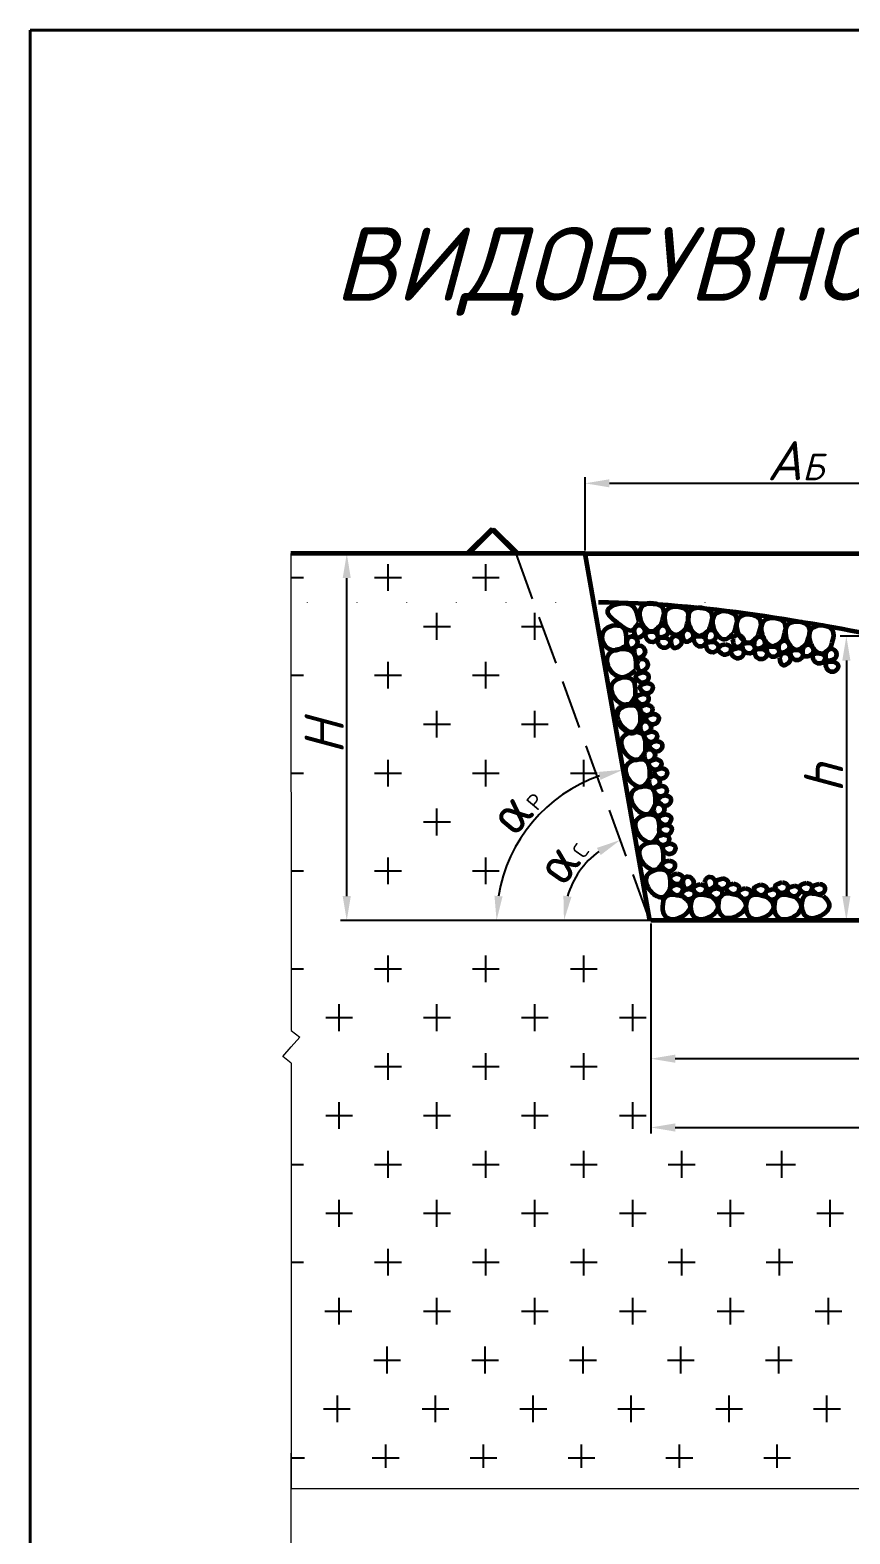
# Paper-space layout 'Layout1' of a CAD drawing. Header units: millimetres. Extents: x 18 to 680, y 9 to 831.
# Drawn here: x 17.6 to 185.1, y 523.8 to 831.3 of the extents above; entities that cross this region are included whole.
import ezdxf

# ---------------------------------------------------------------- set-up
doc = ezdxf.new("R2010")
doc.units = ezdxf.units.MM
doc.header["$LTSCALE"] = 2
doc.header["$PDMODE"] = 32
doc.header["$PDSIZE"] = 0.3
doc.linetypes.add('gost5', pattern=[7, 5, -2, 0])
doc.layers.add('вдб', color=7, linetype='Continuous', lineweight=40)
doc.dimstyles.new('ISO-25', dxfattribs={"dimtxt": 2.5, "dimasz": 2.5, "dimexe": 1.25, "dimexo": 0.625, "dimtad": 1, "dimtxsty": 'Standard', "dimcen": 2.5, "dimadec": 0, "dimazin": 0, "dimtfac": 1, "dimtmove": 0, "dimatfit": 3, "dimfxl": 1, "dimarcsym": 0})

# ---------------------------------------------------------------- blocks, each defined once
blk = doc.blocks.new('*D175')
at = {"color": 0, "lineweight": -2, "transparency": 16777216}
for p, q in [((130.96, 724.9), (130.96, 739.9)), ((135.96, 738.65), (211.96, 738.65)), ((216.96, 724.9), (216.96, 739.9))]:
    blk.add_line(p, q, dxfattribs=at)
at = {"color": 0, "transparency": 16777216}
for points in [[(135.96, 739.48), (135.96, 737.82), (130.96, 738.65)], [(211.96, 739.48), (211.96, 737.82), (216.96, 738.65)]]:
    blk.add_solid(points, dxfattribs=at)
at = {"layer": 'Defpoints', "color": 0, "transparency": 16777216}
for p in [(216.96, 738.65), (130.96, 724.27), (216.96, 724.27)]:
    blk.add_point(p, dxfattribs=at)
at = {"color": 0, "transparency": 16777216, "insert": (173.96, 743.27), "char_height": 8, "attachment_point": 5}
blk.add_mtext('{\\fISOCPEUR|b0|i1|c204|p34;А\\H0.68x;Б}', dxfattribs=at)
blk = doc.blocks.new('*D176')
at = {"color": 0, "lineweight": -2, "transparency": 16777216}
for p, q in [((191.37, 707.39), (183.11, 707.39)), ((184.36, 702.39), (184.36, 654.27)), ((191.37, 649.27), (183.11, 649.27))]:
    blk.add_line(p, q, dxfattribs=at)
at = {"color": 0, "transparency": 16777216}
for points in [[(183.53, 702.39), (185.19, 702.39), (184.36, 707.39)], [(183.53, 654.27), (185.19, 654.27), (184.36, 649.27)]]:
    blk.add_solid(points, dxfattribs=at)
at = {"layer": 'Defpoints', "color": 0, "transparency": 16777216}
for p in [(192, 707.39), (184.36, 649.27), (192, 649.27)]:
    blk.add_point(p, dxfattribs=at)
at = {"color": 0, "transparency": 16777216, "insert": (179.73, 678.33), "char_height": 8, "attachment_point": 5, "rotation": 90}
blk.add_mtext('{\\fISOCPEUR|b0|i1|c0|p34;h}', dxfattribs=at)
blk = doc.blocks.new('*D182')
at = {"color": 0, "lineweight": -2, "transparency": 16777216}
blk.add_line((115.64, 649.27), (111.64, 649.27), dxfattribs=at)
blk.add_arc((144.19, 649.27), 31.3, 109.1633, 170.8367, dxfattribs=at)
at = {"color": 0, "transparency": 16777216}
for points in [[(133.7, 679.64), (134.12, 678.03), (138.75, 680.09)], [(114.12, 654.19), (112.46, 654.32), (112.89, 649.27)]]:
    blk.add_solid(points, dxfattribs=at)
at = {"layer": 'Defpoints', "color": 0, "transparency": 16777216}
for p in [(130.96, 724.27), (125.5, 674.37), (116.27, 649.27), (144.19, 649.27), (144.19, 649.27)]:
    blk.add_point(p, dxfattribs=at)
at = {"color": 0, "transparency": 16777216, "insert": (116.67, 672.36), "char_height": 8, "attachment_point": 5, "rotation": 50}
blk.add_mtext('{\\fISOCPEUR|b0|i0|c204|p34;α\\H0.4063x;Р}', dxfattribs=at)
blk = doc.blocks.new('*D183')
at = {"color": 0, "lineweight": -2, "transparency": 16777216}
blk.add_arc((144.19, 649.27), 17.53, 126.3983, 163.6017, dxfattribs=at)
at = {"color": 0, "transparency": 16777216}
for points in [[(133.39, 664.11), (134.18, 662.65), (138.19, 665.74)], [(128.2, 654.1), (126.55, 654.34), (126.66, 649.27)]]:
    blk.add_solid(points, dxfattribs=at)
at = {"layer": 'Defpoints', "color": 0, "transparency": 16777216}
for p in [(116.89, 724.27), (132.16, 662.02), (116.27, 649.27), (144.19, 649.27), (144.19, 649.27)]:
    blk.add_point(p, dxfattribs=at)
at = {"color": 0, "transparency": 16777216, "insert": (126.04, 661.98), "char_height": 8, "attachment_point": 5, "rotation": 55}
blk.add_mtext('{\\fISOCPEUR|b0|i0|c204|p34;α\\fISOCPEUR|b0|i0|c0|p34;\\H0.4x;C}', dxfattribs=at)
blk = doc.blocks.new('*D181')
at = {"color": 0, "lineweight": -2, "transparency": 16777216}
for p, q in [((130.34, 724.27), (81.03, 724.27)), ((82.28, 654.27), (82.28, 719.27)), ((171.48, 649.27), (81.03, 649.27))]:
    blk.add_line(p, q, dxfattribs=at)
at = {"color": 0, "transparency": 16777216}
for points in [[(81.45, 719.27), (83.11, 719.27), (82.28, 724.27)], [(81.45, 654.27), (83.11, 654.27), (82.28, 649.27)]]:
    blk.add_solid(points, dxfattribs=at)
at = {"layer": 'Defpoints', "color": 0, "transparency": 16777216}
for p in [(82.28, 724.27), (130.96, 724.27), (172.11, 649.27)]:
    blk.add_point(p, dxfattribs=at)
at = {"color": 0, "transparency": 16777216, "insert": (77.66, 686.77), "char_height": 8, "attachment_point": 5, "rotation": 90}
blk.add_mtext('{\\fISOCPEUR|b0|i1|c0|p34;H}', dxfattribs=at)
blk = doc.blocks.new('*D177')
at = {"color": 0, "lineweight": -2, "transparency": 16777216}
for p, q in [((144.4, 648.65), (144.4, 619.76)), ((343.52, 648.65), (343.52, 619.76)), ((338.52, 621.01), (149.4, 621.01))]:
    blk.add_line(p, q, dxfattribs=at)
at = {"color": 0, "transparency": 16777216}
for points in [[(149.4, 621.84), (149.4, 620.18), (144.4, 621.01)], [(338.52, 621.84), (338.52, 620.18), (343.52, 621.01)]]:
    blk.add_solid(points, dxfattribs=at)
at = {"layer": 'Defpoints', "color": 0, "transparency": 16777216}
for p in [(144.4, 649.27), (343.52, 649.27), (144.4, 621.01)]:
    blk.add_point(p, dxfattribs=at)
at = {"color": 0, "transparency": 16777216, "insert": (233.68, 625.64), "char_height": 8, "attachment_point": 5}
blk.add_mtext('{\\fISOCPEUR|b0|i1|c204|p34;Б}', dxfattribs=at)
blk = doc.blocks.new('*D185')
at = {"color": 0, "lineweight": -2, "transparency": 16777216}
for p, q in [((144.4, 648.02), (144.4, 605.7)), ((452.6, 648.65), (452.6, 605.7)), ((149.4, 606.95), (447.6, 606.95))]:
    blk.add_line(p, q, dxfattribs=at)
at = {"color": 0, "transparency": 16777216}
for points in [[(149.4, 607.78), (149.4, 606.11), (144.4, 606.95)], [(447.6, 607.78), (447.6, 606.11), (452.6, 606.95)]]:
    blk.add_solid(points, dxfattribs=at)
at = {"layer": 'Defpoints', "color": 0, "transparency": 16777216}
for p in [(452.6, 649.27), (144.4, 648.65), (452.6, 606.95)]:
    blk.add_point(p, dxfattribs=at)
at = {"color": 0, "transparency": 16777216, "insert": (298.5, 612.77), "char_height": 8, "attachment_point": 5}
blk.add_mtext('{\\fISOCPEUR|b0|i1|c204|p34;Шр}', dxfattribs=at)

psp = doc.layouts.get("Layout1")

# ---------------------------------------------------------------- linework, layer by layer
at = {"color": 0, "lineweight": 60}
for p, q in [((111.8897, 729.27), (106.8897, 724.27)), ((112.2073, 729.27), (107.2073, 724.27)), ((111.8897, 729.27), (116.8897, 724.27)), ((112.2073, 729.27), (117.2073, 724.27)), ((130.9629, 724.27), (70.8771, 724.27)), ((130.9629, 724.27), (216.9629, 724.27)), ((144.1875, 649.27), (130.9629, 724.27)), ((452.5954, 649.2701), (144.4018, 649.2701))]:
    psp.add_line(p, q, dxfattribs=at)
at = {"color": 0, "lineweight": 20}
for p, q in [((70.8771, 724.27), (70.9272, 626.7792)), ((74.2309, 714.2326), (74.2309, 714.2701)), ((84.3909, 714.2326), (84.3909, 714.2701)), ((94.5509, 714.2326), (94.5509, 714.2701)), ((104.7109, 714.2326), (104.7109, 714.2701)), ((114.8709, 714.2326), (114.8709, 714.2701)), ((125.0309, 714.2326), (125.0309, 714.2701)), ((135.1909, 714.2326), (135.1909, 714.2701)), ((145.3509, 714.2326), (145.3509, 714.2701)), ((155.5109, 714.2326), (155.5109, 714.2701)), ((144.1875, 649.27), (110.5759, 649.27)), ((144.1875, 649.27), (344.1875, 649.27)), ((70.9272, 626.7792), (72.6613, 625.4091)), ((72.6613, 625.4091), (70.9272, 623.4391)), ((69.1931, 621.4691), (70.9272, 623.4391)), ((70.9272, 620.0989), (69.1931, 621.4691)), ((70.9272, 620.0989), (70.9272, 533.0359)), ((70.9291, 420.6328), (70.927, 540.363)), ((305.2902, 533.0359), (70.9272, 533.0359))]:
    psp.add_line(p, q, dxfattribs=at)
at = {"color": 0, "linetype": 'gost5'}
psp.add_line((144.1875, 649.27), (116.8897, 724.27), dxfattribs=at)
at = {"color": 0}
for p, q in [((90.7164, 716.6657), (90.7164, 722.1427)), ((110.7164, 716.6657), (110.7164, 722.1427)), ((70.8771, 719.4042), (73.4549, 719.4042)), ((87.978, 719.4042), (93.4549, 719.4042)), ((107.978, 719.4042), (113.4549, 719.4042)), ((100.7164, 706.6657), (100.7164, 712.1427)), ((120.7164, 706.6657), (120.7164, 712.1427)), ((97.978, 709.4042), (103.4549, 709.4042)), ((117.978, 709.4042), (122.3004, 709.4042)), ((90.7164, 696.6657), (90.7164, 702.1427)), ((110.7164, 696.6657), (110.7164, 702.1427)), ((70.8771, 699.4042), (73.4549, 699.4042)), ((87.978, 699.4042), (93.4549, 699.4042)), ((107.978, 699.4042), (113.4549, 699.4042)), ((100.7164, 686.6657), (100.7164, 692.1427)), ((120.7164, 686.6657), (120.7164, 692.1427)), ((97.978, 689.4042), (103.4549, 689.4042)), ((117.978, 689.4042), (123.4549, 689.4042)), ((90.7164, 676.6657), (90.7164, 682.1427)), ((110.7164, 676.6657), (110.7164, 682.1427)), ((130.7164, 676.6657), (130.7164, 682.1427)), ((70.8771, 679.4042), (73.4549, 679.4042)), ((87.978, 679.4042), (93.4549, 679.4042)), ((107.978, 679.4042), (113.4549, 679.4042)), ((127.978, 679.4042), (133.4549, 679.4042)), ((100.7164, 666.6657), (100.7164, 672.1427)), ((97.978, 669.4042), (103.4549, 669.4042)), ((90.7164, 656.6657), (90.7164, 662.1427)), ((110.7164, 656.6657), (110.7164, 662.1427)), ((70.8771, 659.4042), (73.4549, 659.4042)), ((87.978, 659.4042), (93.4549, 659.4042)), ((107.978, 659.4042), (113.4549, 659.4042)), ((172.1095, 649.27), (144.1875, 649.27)), ((90.7164, 636.6657), (90.7164, 642.1427)), ((110.7164, 636.6657), (110.7164, 642.1427)), ((130.7164, 636.6657), (130.7164, 642.1427)), ((70.8771, 639.4042), (73.4549, 639.4042)), ((87.978, 639.4042), (93.4549, 639.4042)), ((107.978, 639.4042), (113.4549, 639.4042)), ((127.978, 639.4042), (133.4549, 639.4042)), ((80.7164, 626.6657), (80.7164, 632.1427)), ((100.7164, 626.6657), (100.7164, 632.1427)), ((120.7164, 626.6657), (120.7164, 632.1427)), ((140.7164, 626.6657), (140.7164, 632.1427)), ((77.978, 629.4042), (83.4549, 629.4042)), ((97.978, 629.4042), (103.4549, 629.4042)), ((117.978, 629.4042), (123.4549, 629.4042)), ((137.978, 629.4042), (143.4549, 629.4042)), ((90.7164, 616.6657), (90.7164, 622.1427)), ((90.7164, 616.6657), (90.7164, 622.1427)), ((110.7164, 616.6657), (110.7164, 622.1427)), ((110.7164, 616.6657), (110.7164, 622.1427)), ((130.7164, 616.6657), (130.7164, 622.1427)), ((130.7164, 616.6657), (130.7164, 622.1427)), ((87.978, 619.4042), (93.4549, 619.4042)), ((107.978, 619.4042), (113.4549, 619.4042)), ((127.978, 619.4042), (133.4549, 619.4042)), ((80.7164, 606.6657), (80.7164, 612.1427)), ((100.7164, 606.6657), (100.7164, 612.1427)), ((120.7164, 606.6657), (120.7164, 612.1427)), ((140.7164, 606.6657), (140.7164, 612.1427)), ((77.978, 609.4042), (83.4549, 609.4042)), ((97.978, 609.4042), (103.4549, 609.4042)), ((117.978, 609.4042), (123.4549, 609.4042)), ((137.978, 609.4042), (143.4549, 609.4042)), ((90.7164, 596.6657), (90.7164, 602.1427)), ((110.7164, 596.6657), (110.7164, 602.1427)), ((130.7164, 596.6657), (130.7164, 602.1427)), ((150.7164, 596.6657), (150.7164, 602.1427)), ((171.1984, 596.6657), (171.1984, 602.1427)), ((70.8771, 599.4042), (73.4549, 599.4042)), ((87.978, 599.4042), (93.4549, 599.4042)), ((107.978, 599.4042), (113.4549, 599.4042)), ((127.978, 599.4042), (133.4549, 599.4042)), ((147.978, 599.4042), (153.4549, 599.4042)), ((167.978, 599.4042), (173.4549, 599.4042)), ((168.4599, 599.4042), (173.9368, 599.4042)), ((80.7164, 586.6657), (80.7164, 592.1427)), ((100.7164, 586.6657), (100.7164, 592.1427)), ((120.7164, 586.6657), (120.7164, 592.1427)), ((140.7164, 586.6657), (140.7164, 592.1427)), ((160.7164, 586.6657), (160.7164, 592.1427)), ((160.7164, 586.6657), (160.7164, 592.1427)), ((181.0377, 586.6657), (181.0377, 592.1427)), ((77.978, 589.4042), (83.4549, 589.4042)), ((97.978, 589.4042), (103.4549, 589.4042)), ((117.978, 589.4042), (123.4549, 589.4042)), ((137.978, 589.4042), (143.4549, 589.4042)), ((157.978, 589.4042), (163.4549, 589.4042)), ((157.978, 589.4042), (163.4549, 589.4042)), ((178.2993, 589.4042), (183.7762, 589.4042)), ((90.7164, 576.6657), (90.7164, 582.1427)), ((110.7164, 576.6657), (110.7164, 582.1427)), ((130.7164, 576.6657), (130.7164, 582.1427)), ((150.7164, 576.6657), (150.7164, 582.1427)), ((150.7164, 576.6657), (150.7164, 582.1427)), ((170.7164, 576.6657), (170.7164, 582.1427)), ((70.8771, 579.4042), (73.4549, 579.4042)), ((87.978, 579.4042), (93.4549, 579.4042)), ((107.978, 579.4042), (113.4549, 579.4042)), ((127.978, 579.4042), (133.4549, 579.4042)), ((147.978, 579.4042), (153.4549, 579.4042)), ((147.978, 579.4042), (153.4549, 579.4042)), ((167.978, 579.4042), (173.4549, 579.4042)), ((80.7164, 566.6657), (80.7164, 572.1427)), ((100.7164, 566.6657), (100.7164, 572.1427)), ((120.7164, 566.6657), (120.7164, 572.1427)), ((140.7164, 566.6657), (140.7164, 572.1427)), ((160.7164, 566.6657), (160.7164, 572.1427)), ((180.7164, 566.6657), (180.7164, 572.1427)), ((77.8173, 569.4042), (83.2943, 569.4042)), ((97.978, 569.4042), (103.4549, 569.4042)), ((117.978, 569.4042), (123.4549, 569.4042)), ((137.978, 569.4042), (143.4549, 569.4042)), ((157.978, 569.4042), (163.4549, 569.4042)), ((177.978, 569.4042), (183.4549, 569.4042)), ((90.5558, 556.6657), (90.5558, 562.1427)), ((110.5558, 556.6657), (110.5558, 562.1427)), ((130.5558, 556.6657), (130.5558, 562.1427)), ((150.5558, 556.6657), (150.5558, 562.1427)), ((170.5558, 556.6657), (170.5558, 562.1427)), ((87.8173, 559.4042), (93.2943, 559.4042)), ((107.8173, 559.4042), (113.2943, 559.4042)), ((127.8173, 559.4042), (133.2943, 559.4042)), ((147.8173, 559.4042), (153.2943, 559.4042)), ((167.8173, 559.4042), (173.2943, 559.4042)), ((80.3951, 546.6657), (80.3951, 552.1427)), ((100.3951, 546.6657), (100.3951, 552.1427)), ((120.3951, 546.6657), (120.3951, 552.1427)), ((140.3951, 546.6657), (140.3951, 552.1427)), ((160.3951, 546.6657), (160.3951, 552.1427)), ((180.3951, 546.6657), (180.3951, 552.1427)), ((77.496, 549.4042), (82.973, 549.4042)), ((97.6567, 549.4042), (103.1336, 549.4042)), ((117.6567, 549.4042), (123.1336, 549.4042)), ((137.6567, 549.4042), (143.1336, 549.4042)), ((157.6567, 549.4042), (163.1336, 549.4042)), ((177.6567, 549.4042), (183.1336, 549.4042)), ((90.2345, 537.3652), (90.2345, 542.1427)), ((110.2345, 537.3652), (110.2345, 542.1427)), ((130.2345, 537.3652), (130.2345, 542.1427)), ((150.2345, 537.3652), (150.2345, 542.1427)), ((170.2345, 537.3652), (170.2345, 542.1427)), ((70.8771, 539.4042), (73.6155, 539.4042)), ((87.496, 539.4042), (92.973, 539.4042)), ((107.496, 539.4042), (112.973, 539.4042)), ((127.496, 539.4042), (132.973, 539.4042)), ((147.496, 539.4042), (152.973, 539.4042)), ((167.496, 539.4042), (172.973, 539.4042))]:
    psp.add_line(p, q, dxfattribs=at)
at = {"color": 0, "lineweight": 60}
psp.add_open_spline([(308.7995, 669.8769), (261.9865, 694.8705), (207.6558, 704.049), (155.5109, 714.2326), (133.7076, 714.2701)], degree=3, knots=[57.54126423, 57.54126423, 57.54126423, 57.54126423, 128.11048487, 174.0519789, 174.0519789, 174.0519789, 174.0519789], dxfattribs=at)
for points in [[(142.0218, 710.3288), (140.145, 713.8606), (135.5629, 712.6346), (138.0481, 709.786), (140.5657, 708.6104), (141.9414, 710.2035)], [(146.434, 709.5921), (146.7773, 713.2616), (142.7965, 713.6341), (142.4826, 710.279), (144.5256, 708.3957), (146.3194, 709.497)], [(151.4881, 708.878), (151.8314, 712.5475), (147.8507, 712.92), (147.5368, 709.5649), (149.5797, 707.6816), (151.3735, 708.7829)], [(156.2963, 708.6811), (156.6396, 712.3507), (152.6589, 712.7231), (152.345, 709.3681), (154.3879, 707.4848), (156.1817, 708.5861)], [(161.3505, 707.967), (161.6938, 711.6366), (157.713, 712.009), (157.3992, 708.654), (159.4421, 706.7707), (161.2359, 707.872)], [(166.2416, 707.2733), (166.5849, 710.9429), (162.6041, 711.3153), (162.2902, 707.9602), (164.3332, 706.0769), (166.127, 707.1783)], [(171.2957, 706.5592), (171.639, 710.2288), (167.6583, 710.6012), (167.3444, 707.2462), (169.3873, 705.3628), (171.1811, 706.4642)], [(176.2067, 705.8296), (176.55, 709.4991), (172.5693, 709.8716), (172.2554, 706.5165), (174.2984, 704.6332), (176.0922, 705.7345)], [(139.4067, 705.6227), (138.6218, 709.2237), (134.7153, 708.3722), (135.433, 705.0799), (137.3057, 704.5649), (139.3263, 705.4974)], [(139.4796, 706.294), (140.1311, 704.7938), (141.6796, 706.0817), (140.4507, 707.3692), (139.8779, 707.105), (139.4796, 706.294)], [(140.9765, 708.5649), (141.628, 707.0648), (143.1765, 708.3526), (141.9476, 709.6401), (141.3748, 709.3759), (140.9765, 708.5649)], [(144.9926, 708.3268), (143.3915, 707.9928), (144.3389, 706.2155), (145.8488, 707.1581), (145.706, 707.7725), (144.9926, 708.3268)], [(145.8293, 708.8727), (145.9955, 707.2456), (147.8614, 708.0037), (147.0805, 709.6031), (146.4546, 709.5248), (145.8293, 708.8727)], [(148.5126, 706.4488), (149.1641, 704.9487), (150.7126, 706.2365), (149.4837, 707.524), (148.9109, 707.2598), (148.5126, 706.4488)], [(150.887, 707.7391), (151.5385, 706.239), (153.087, 707.5268), (151.858, 708.8144), (151.2853, 708.5501), (150.887, 707.7391)], [(154.8549, 707.4159), (153.2539, 707.0819), (154.2013, 705.3046), (155.7111, 706.2471), (155.5684, 706.8616), (154.8549, 707.4159)], [(155.6916, 707.9617), (155.8579, 706.3347), (157.7238, 707.0927), (156.9429, 708.6921), (156.3169, 708.6139), (155.6916, 707.9617)], [(161.1841, 706.6392), (161.8356, 705.1391), (163.3841, 706.427), (162.1551, 707.7145), (161.5824, 707.4502), (161.1841, 706.6392)], [(165.6369, 706.5539), (165.8031, 704.9269), (167.669, 705.6849), (166.8881, 707.2843), (166.2622, 707.2061), (165.6369, 706.5539)], [(181.1022, 705.0441), (181.4455, 708.7136), (177.4648, 709.0861), (177.1509, 705.731), (179.1938, 703.8477), (180.9876, 704.949)], [(141.3861, 700.5933), (140.6012, 704.1944), (135.6636, 703.4948), (136.3735, 700.1393), (138.729, 699.0423), (141.3058, 700.468)], [(141.0282, 704.4359), (141.6797, 702.9358), (143.2281, 704.2236), (141.9992, 705.5112), (141.4264, 705.2469), (141.0282, 704.4359)], [(147.4892, 707.1205), (145.8881, 706.7865), (146.8355, 705.0092), (148.3453, 705.9518), (148.2026, 706.5662), (147.4892, 707.1205)], [(157.3515, 706.2096), (155.7505, 705.8756), (156.6979, 704.0983), (158.2077, 705.0408), (158.065, 705.6553), (157.3515, 706.2096)], [(159.6109, 705.7605), (158.1864, 704.957), (159.6279, 703.5504), (160.781, 704.9061), (160.4588, 705.4485), (159.6109, 705.7605)], [(162.2429, 705.0409), (160.8184, 704.2373), (162.2599, 702.8307), (163.413, 704.1865), (163.0908, 704.7288), (162.2429, 705.0409)], [(164.8002, 706.0081), (163.1991, 705.674), (164.1465, 703.8967), (165.6564, 704.8393), (165.5136, 705.4537), (164.8002, 706.0081)], [(167.2968, 704.8018), (165.6957, 704.4678), (166.6431, 702.6904), (168.1529, 703.633), (168.0102, 704.2474), (167.2968, 704.8018)], [(169.7616, 705.3008), (168.1605, 704.9667), (169.1079, 703.1894), (170.6178, 704.132), (170.475, 704.7464), (169.7616, 705.3008)], [(170.6248, 705.7555), (170.7911, 704.1284), (172.657, 704.8865), (171.8761, 706.4858), (171.2501, 706.4076), (170.6248, 705.7555)], [(174.6328, 704.6001), (173.0317, 704.2661), (173.9791, 702.4888), (175.4889, 703.4314), (175.3462, 704.0458), (174.6328, 704.6001)], [(175.5298, 704.944), (175.696, 703.3169), (177.562, 704.075), (176.7811, 705.6744), (176.1551, 705.5961), (175.5298, 704.944)], [(180.2556, 704.0901), (180.4219, 702.4631), (182.2878, 703.2211), (181.5069, 704.8205), (180.881, 704.7423), (180.2556, 704.0901)], [(141.5959, 701.7005), (142.2474, 700.2003), (143.7959, 701.4882), (142.567, 702.7757), (141.9942, 702.5115), (141.5959, 701.7005)], [(170.7402, 702.9373), (171.3917, 701.4371), (172.9402, 702.725), (171.7113, 704.0125), (171.1385, 703.7483), (170.7402, 702.9373)], [(179.1576, 703.9098), (177.5566, 703.5758), (178.504, 701.7985), (180.0138, 702.741), (179.8711, 703.3555), (179.1576, 703.9098)], [(181.8153, 702.2162), (180.2143, 701.8822), (181.1617, 700.1049), (182.6715, 701.0475), (182.5288, 701.6619), (181.8153, 702.2162)], [(141.2538, 695.0245), (140.4689, 698.6256), (136.5625, 697.7741), (137.2801, 694.4817), (139.7787, 693.3934), (141.1735, 694.8992)], [(142.7909, 700.0501), (141.3664, 699.2466), (142.8079, 697.84), (143.961, 699.1958), (143.6388, 699.7381), (142.7909, 700.0501)], [(142.7845, 695.6331), (141.36, 694.8296), (142.8015, 693.423), (143.9546, 694.7788), (143.6324, 695.3211), (142.7845, 695.6331)], [(143.6533, 697.8618), (142.2288, 697.0582), (143.6703, 695.6516), (144.8235, 697.0074), (144.5012, 697.5497), (143.6533, 697.8618)], [(143.5716, 693.4045), (142.1471, 692.601), (143.5886, 691.1944), (144.7417, 692.5501), (144.4195, 693.0924), (143.5716, 693.4045)], [(142.2467, 688.9369), (142.8982, 687.4367), (144.4467, 688.7246), (143.2177, 690.0121), (142.6449, 689.7479), (142.2467, 688.9369)], [(144.8835, 691.5254), (143.4589, 690.7219), (144.9004, 689.3153), (146.0536, 690.6711), (145.7314, 691.2134), (144.8835, 691.5254)], [(143.3054, 683.8743), (142.5205, 687.4754), (138.6141, 686.6239), (139.3317, 683.3315), (141.8494, 682.1559), (143.2251, 683.749)], [(144.515, 687.9302), (143.0905, 687.1267), (144.5319, 685.7201), (145.6851, 687.0759), (145.3629, 687.6182), (144.515, 687.9302)], [(145.5707, 685.9867), (144.1462, 685.1832), (145.5877, 683.7766), (146.7408, 685.1324), (146.4186, 685.6747), (145.5707, 685.9867)], [(143.0695, 683.2503), (143.721, 681.7502), (145.2695, 683.0381), (144.0406, 684.3256), (143.4678, 684.0613), (143.0695, 683.2503)], [(144.1731, 678.3055), (143.3882, 681.9066), (139.4818, 681.0551), (140.1994, 677.7627), (142.698, 676.6744), (144.0927, 678.1802)], [(145.404, 682.2664), (143.9795, 681.4628), (145.421, 680.0562), (146.5742, 681.412), (146.252, 681.9543), (145.404, 682.2664)], [(146.5709, 680.4339), (145.1464, 679.6304), (146.5879, 678.2238), (147.741, 679.5796), (147.4188, 680.1219), (146.5709, 680.4339)], [(145.3043, 672.7646), (144.5194, 676.3656), (140.613, 675.5141), (141.3306, 672.2218), (143.8482, 671.0461), (145.2239, 672.6393)], [(144.0207, 677.82), (144.6722, 676.3199), (146.2207, 677.6077), (144.9918, 678.8953), (144.419, 678.631), (144.0207, 677.82)], [(146.5153, 676.8246), (145.0908, 676.0211), (146.5323, 674.6145), (147.6855, 675.9702), (147.3633, 676.5126), (146.5153, 676.8246)], [(147.3488, 674.8811), (145.9243, 674.0776), (147.3658, 672.671), (148.5189, 674.0268), (148.1967, 674.5691), (147.3488, 674.8811)], [(146.1512, 667.0239), (145.3663, 670.6249), (141.4599, 669.7735), (142.1775, 666.4811), (144.6951, 665.3055), (146.0708, 666.8986)], [(144.9802, 672.1529), (145.6317, 670.6527), (147.1802, 671.9406), (145.9513, 673.2281), (145.3785, 672.9639), (144.9802, 672.1529)], [(147.4044, 670.9941), (145.9799, 670.1906), (147.4213, 668.784), (148.5745, 670.1398), (148.2523, 670.6821), (147.4044, 670.9941)], [(147.5155, 668.8841), (146.091, 668.0806), (147.5325, 666.6739), (148.6856, 668.0297), (148.3634, 668.572), (147.5155, 668.8841)], [(146.9798, 661.3252), (146.1949, 664.9262), (142.2885, 664.0748), (143.0061, 660.7824), (145.5047, 659.6941), (146.8994, 661.1999)], [(146.9966, 666.8702), (145.5721, 666.0667), (147.0136, 664.6601), (148.1667, 666.0158), (147.8445, 666.5581), (146.9966, 666.8702)], [(148.2693, 665.0182), (146.8448, 664.2147), (148.2863, 662.8081), (149.4394, 664.1638), (149.1172, 664.7061), (148.2693, 665.0182)], [(148.1577, 661.515), (146.7331, 660.7115), (148.1746, 659.3049), (149.3278, 660.6607), (149.0056, 661.203), (148.1577, 661.515)], [(148.3807, 655.7825), (147.5958, 659.3836), (143.6894, 658.5321), (144.407, 655.2397), (146.9246, 654.0641), (148.3003, 655.6573)], [(149.7705, 658.8704), (148.346, 658.0668), (149.7875, 656.6602), (150.9407, 658.016), (150.6184, 658.5583), (149.7705, 658.8704)], [(150.9648, 657.1844), (151.6163, 655.6843), (153.1647, 656.9721), (151.9358, 658.2596), (151.363, 657.9954), (150.9648, 657.1844)], [(155.4703, 657.1167), (156.1218, 655.6166), (157.6703, 656.9045), (156.4414, 658.192), (155.8686, 657.9277), (155.4703, 657.1167)], [(149.7705, 656.6141), (148.346, 655.8106), (149.7875, 654.4039), (150.9407, 655.7597), (150.6184, 656.302), (149.7705, 656.6141)], [(152.1851, 655.7366), (150.7606, 654.9331), (152.2021, 653.5265), (153.3552, 654.8823), (153.033, 655.4246), (152.1851, 655.7366)], [(154.537, 656.6924), (153.1124, 655.8889), (154.5539, 654.4823), (155.7071, 655.8381), (155.3849, 656.3804), (154.537, 656.6924)], [(157.8363, 655.8645), (156.4118, 655.0609), (157.8532, 653.6543), (159.0064, 655.0101), (158.6842, 655.5524), (157.8363, 655.8645)], [(159.0651, 657.868), (157.6406, 657.0645), (159.082, 655.6579), (160.2352, 657.0137), (159.913, 657.556), (159.0651, 657.868)], [(162.5037, 654.3207), (158.8181, 654.3207), (158.8181, 650.3226), (162.1878, 650.3226), (163.8727, 652.532), (162.609, 654.2155)], [(161.2856, 656.8124), (159.861, 656.0089), (161.3025, 654.6022), (162.4557, 655.958), (162.1335, 656.5003), (161.2856, 656.8124)], [(163.7, 655.8645), (162.2755, 655.0609), (163.717, 653.6543), (164.8702, 655.0101), (164.548, 655.5524), (163.7, 655.8645)], [(166.9122, 656.6185), (165.4876, 655.815), (166.9291, 654.4084), (168.0823, 655.7641), (167.7601, 656.3064), (166.9122, 656.6185)], [(169.269, 655.6874), (167.8445, 654.8839), (169.286, 653.4773), (170.4391, 654.8331), (170.1169, 655.3754), (169.269, 655.6874)], [(171.2643, 657.0699), (169.8398, 656.2664), (171.2813, 654.8598), (172.4344, 656.2156), (172.1122, 656.7579), (171.2643, 657.0699)], [(173.7295, 656.3679), (172.305, 655.5644), (173.7465, 654.1578), (174.8997, 655.5135), (174.5775, 656.0559), (173.7295, 656.3679)], [(176.2016, 656.9619), (174.777, 656.1584), (176.2185, 654.7517), (177.3717, 656.1075), (177.0495, 656.6498), (176.2016, 656.9619)], [(179.564, 654.3112), (175.8784, 654.3112), (175.8784, 650.3131), (179.2481, 650.3131), (180.933, 652.5225), (179.6693, 654.206)], [(178.8182, 656.7703), (177.3937, 655.9668), (178.8352, 654.5601), (179.9883, 655.9159), (179.6661, 656.4582), (178.8182, 656.7703)], [(151.1244, 654.0712), (147.4388, 654.0712), (147.4388, 650.0731), (150.8085, 650.0731), (152.4933, 652.2825), (151.2297, 653.966)], [(156.8852, 654.0712), (153.1996, 654.0712), (153.1996, 650.0731), (156.5693, 650.0731), (158.1648, 652.2825), (156.9905, 653.966)], [(168.1847, 654.0617), (164.4991, 654.0617), (164.4991, 650.0636), (167.8688, 650.0636), (169.5536, 652.273), (168.29, 653.9565)], [(173.9455, 654.0617), (170.2599, 654.0617), (170.2599, 650.0636), (173.6296, 650.0636), (175.2251, 652.273), (174.0508, 653.9565)]]:
    psp.add_spline(points, degree=3, dxfattribs=at)
at = {"color": 0, "lineweight": 80}
psp.add_spline([(142.385, 689.4836), (141.6001, 693.0846), (137.6937, 692.2331), (138.4113, 688.9408), (140.9289, 687.7651), (142.3046, 689.3583)], degree=3, dxfattribs=at)
at = {"layer": 'вдб'}
for p, q in [((17.5807, 9.0637), (17.5807, 831.3157)), ((17.5807, 831.3157), (585.4921, 831.3157))]:
    psp.add_line(p, q, dxfattribs=at)

# ---------------------------------------------------------------- texts
at = {"color": 0, "lineweight": 20, "insert": (79.6948, 791.0035), "char_height": 15, "width": 489.879887, "attachment_point": 1}
psp.add_mtext('{\\fISOCPEUR|b0|i1|c204|p34;ВИДОБУВНОГО ВИБОЮ ЕКСКАВАТОРА ЭКГ - 5А\\fTahoma|b0|i0|c204|p32;\\P              }', dxfattribs=at)

# ---------------------------------------------------------------- dimensions: what is measured, and where the dimension line sits
at = {"color": 0}
for base, p1, p2, text, override, picture, middle in [((216.9629, 738.6496), (130.9629, 724.27), (216.9629, 724.27), '{\\fISOCPEUR|b0|i1|c204|p34;А\\H0.68x;Б}', {"dimtxt": 8, "dimasz": 5}, '*D175', (173.9629, 743.2746)), ((452.5954, 606.9475), (144.4018, 648.6451), (452.5954, 649.2703), '{\\fISOCPEUR|b0|i1|c204|p34;Шр}', {"dimtxt": 8, "dimasz": 5, "dimtxsty": 'Standard', "dimclrt": 0}, '*D185', (298.4986, 612.7725))]:
    dim = psp.add_linear_dim(base=base, p1=p1, p2=p2, text=text, dimstyle='ISO-25', override=override, dxfattribs=at)
    dim.commit()
    dim.dimension.update_dxf_attribs({"geometry": picture, "text_midpoint": middle})
dim = psp.add_linear_dim(base=(82.2809, 724.27), p1=(172.1095, 649.27), p2=(130.9629, 724.27), angle=90, text='{\\fISOCPEUR|b0|i1|c0|p34;H}', dimstyle='ISO-25', override={"dimtxt": 8, "dimasz": 5}, dxfattribs=at)
dim.commit()
dim.dimension.update_dxf_attribs({"geometry": '*D181', "text_midpoint": (82.2809, 686.77), "dimtype": 160})
dim = psp.add_angular_dim_2l(base=(125.4982, 674.3741), line1=((144.1875, 649.27), (116.2654, 649.27)), line2=((144.1875, 649.27), (130.9629, 724.27)), text='{\\fISOCPEUR|b0|i0|c204|p34;α\\H0.4063x;Р}', dimstyle='ISO-25', override={"dimtxt": 8, "dimasz": 5}, dxfattribs=at)
dim.commit()
dim.dimension.update_dxf_attribs({"geometry": '*D182', "text_midpoint": (120.2125, 669.3874), "dimtype": 162})
dim = psp.add_angular_dim_2l(base=(132.1578, 662.0207), line1=((144.1875, 649.27), (116.2654, 649.27)), line2=((144.1875, 649.27), (116.8897, 724.27)), text='{\\fISOCPEUR|b0|i0|c204|p34;α\\fISOCPEUR|b0|i0|c0|p34;\\H0.4x;C}', dimstyle='ISO-25', override={"dimtxt": 8, "dimasz": 5}, dxfattribs=at)
dim.commit()
dim.dimension.update_dxf_attribs({"geometry": '*D183', "text_midpoint": (126.0393, 661.9775)})
dim = psp.add_aligned_dim(p1=(191.9982, 707.3939), p2=(191.9982, 649.27), distance=-7.6389, text='{\\fISOCPEUR|b0|i1|c0|p34;h}', dimstyle='ISO-25', override={"dimtxt": 8, "dimasz": 5}, dxfattribs=at)
dim.commit()
dim.dimension.update_dxf_attribs({"geometry": '*D176', "text_midpoint": (179.7343, 678.332)})
dim = psp.add_linear_dim(base=(144.4018, 621.0103), p1=(343.5221, 649.27), p2=(144.4018, 649.2701), text='{\\fISOCPEUR|b0|i1|c204|p34;Б}', dimstyle='ISO-25', override={"dimtxt": 8, "dimasz": 5, "dimclrt": 0}, dxfattribs=at)
dim.commit()
dim.dimension.update_dxf_attribs({"geometry": '*D177', "text_midpoint": (233.6818, 621.0103), "dimtype": 160})

doc.saveas('drawing.dxf')
